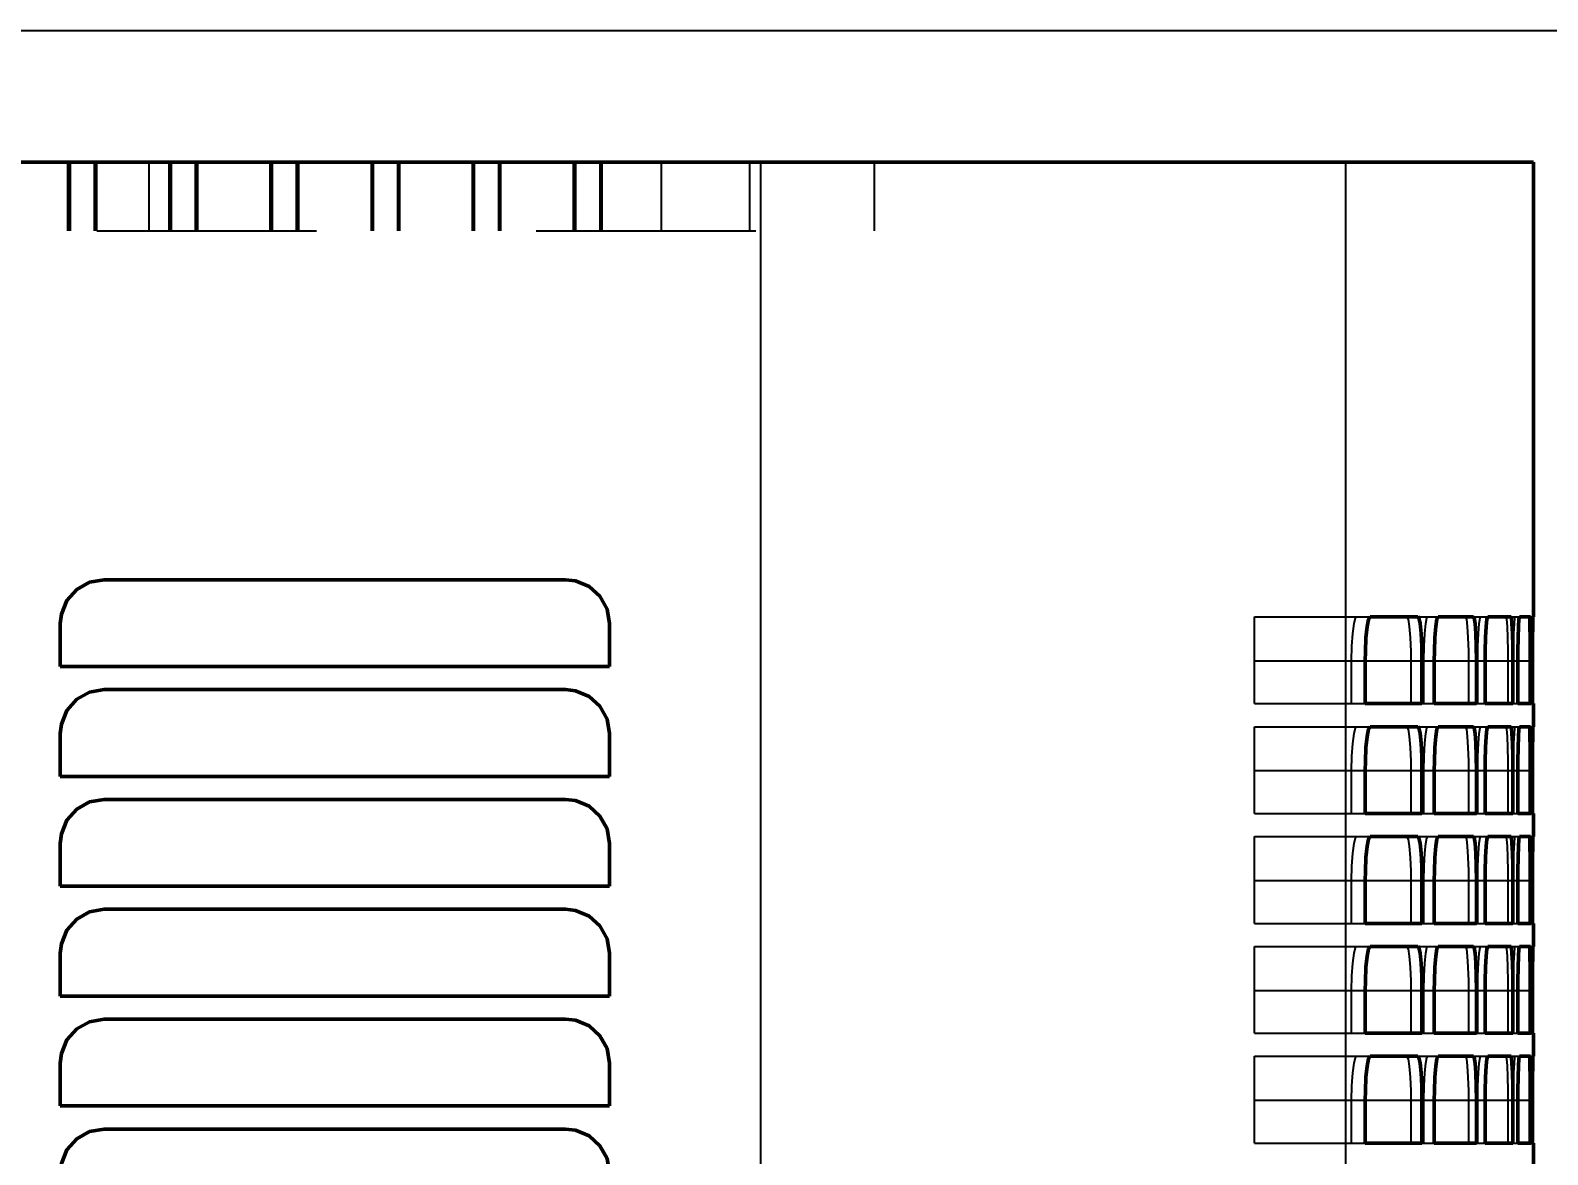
# Model space of a CAD drawing. Header units: inches. Extents: x -0.3 to 42.3, y 0 to 41.9.
# Drawn here: x 28.43 to 35.33, y 36.63 to 41.75 of the extents above; entities that cross this region are included whole.
import ezdxf

# ---------------------------------------------------------------- set-up
doc = ezdxf.new("R2010")
doc.units = ezdxf.units.IN
doc.header["$MEASUREMENT"] = 0
doc.linetypes.add('Dashed', pattern=[2, 1, -1])
for name, color, linetype, lineweight in [('AM_0', 7, 'Continuous', 50), ('AM_4', 3, 'Continuous', 25), ('AM_5', 3, 'Continuous', 25), ('AM_9', 6, 'Dashed', 25)]:
    doc.layers.add(name, color=color, linetype=linetype, lineweight=lineweight)
doc.dimstyles.get("Standard").update_dxf_attribs({"dimtxt": 0.18, "dimasz": 0.18, "dimexe": 0.18, "dimexo": 0.0625, "dimgap": 0.09, "dimtad": 0, "dimtih": 1, "dimtoh": 1, "dimdec": 4, "dimzin": 0, "dimdsep": 46, "dimtxsty": 'Standard', "dimcen": 0.09, "dimadec": 0, "dimazin": 0, "dimtfac": 1, "dimtdec": 4, "dimtofl": 0, "dimtmove": 0, "dimatfit": 3, "dimfxl": 1, "dimtolj": 1, "dimtzin": 0, "dimarcsym": 0})

# ---------------------------------------------------------------- blocks, each defined once
blk = doc.blocks.new('*D1')
at = {"layer": 'AM_5', "color": 0, "lineweight": -2}
for p, q in [((14.375, 41.75), (39.27, 41.75)), ((39.27, 39.75), (39.27, 27.5096)), ((39.27, 2), (39.27, 14.2404)), ((3.39, 0), (39.27, 0))]:
    blk.add_line(p, q, dxfattribs=at)
at = {"layer": 'AM_5', "color": 0}
for points in [[(39.6033, 39.75), (38.9367, 39.75), (39.27, 41.75)], [(38.9367, 2), (39.6033, 2), (39.27, 0)]]:
    blk.add_solid(points, dxfattribs=at)
at = {"layer": 'Defpoints', "color": 0}
for p in [(14.375, 41.75), (3.39, 0), (39.27, 0)]:
    blk.add_point(p, dxfattribs=at)
at = {"layer": 'AM_5', "color": 0, "insert": (39.27, 20.875), "char_height": 2, "attachment_point": 5, "rotation": 90}
blk.add_mtext('\\A1;41.75 in', dxfattribs=at)

msp = doc.modelspace()

# ---------------------------------------------------------------- linework, layer by layer
at = {"layer": 'AM_0'}
for p, q in [((-0.27, 41.15), (35.27, 41.15)), ((35.27, 41.15), (35.27, 39.081)), ((30.864, 39.25), (28.764, 39.25)), ((28.564, 39.05), (28.564, 38.855)), ((31.064, 38.855), (31.064, 39.05)), ((34.74364, 39.081), (34.52673, 39.081)), ((34.99698, 39.081), (34.83586, 39.081)), ((35.16774, 39.081), (35.06207, 39.081)), ((35.25626, 39.081), (35.20582, 39.081)), ((35.27, 39.081), (35.26742, 39.081)), ((28.564, 38.855), (31.064, 38.855)), ((34.50411, 38.881), (34.50411, 38.686)), ((34.76233, 38.686), (34.76233, 38.881)), ((34.81857, 38.881), (34.81857, 38.686)), ((35.01038, 38.686), (35.01038, 38.881)), ((35.05007, 38.881), (35.05007, 38.686)), ((35.17586, 38.686), (35.17586, 38.881)), ((35.19909, 38.881), (35.19909, 38.686)), ((35.25913, 38.686), (35.25913, 38.881)), ((35.26593, 38.881), (35.26593, 38.686)), ((30.864, 38.75), (28.764, 38.75)), ((34.50411, 38.686), (34.76233, 38.686)), ((34.81857, 38.686), (35.01038, 38.686)), ((35.05007, 38.686), (35.17586, 38.686)), ((35.19909, 38.686), (35.25913, 38.686)), ((35.26593, 38.686), (35.27, 38.686)), ((35.27, 38.686), (35.27, 38.581)), ((28.564, 38.55), (28.564, 38.355)), ((31.064, 38.355), (31.064, 38.55)), ((34.74364, 38.581), (34.52673, 38.581)), ((34.99698, 38.581), (34.83586, 38.581)), ((35.16774, 38.581), (35.06207, 38.581)), ((35.25626, 38.581), (35.20582, 38.581)), ((35.27, 38.581), (35.26742, 38.581)), ((28.564, 38.355), (31.064, 38.355)), ((34.50411, 38.381), (34.50411, 38.186)), ((34.76233, 38.186), (34.76233, 38.381)), ((34.81857, 38.381), (34.81857, 38.186)), ((35.01038, 38.186), (35.01038, 38.381)), ((35.05007, 38.381), (35.05007, 38.186)), ((35.17586, 38.186), (35.17586, 38.381)), ((35.19909, 38.381), (35.19909, 38.186)), ((35.25913, 38.186), (35.25913, 38.381)), ((35.26593, 38.381), (35.26593, 38.186)), ((30.864, 38.25), (28.764, 38.25)), ((34.50411, 38.186), (34.76233, 38.186)), ((34.81857, 38.186), (35.01038, 38.186)), ((35.05007, 38.186), (35.17586, 38.186)), ((35.19909, 38.186), (35.25913, 38.186)), ((35.26593, 38.186), (35.27, 38.186)), ((35.27, 38.186), (35.27, 38.081)), ((34.74364, 38.081), (34.52673, 38.081)), ((34.99698, 38.081), (34.83586, 38.081)), ((35.16774, 38.081), (35.06207, 38.081)), ((35.25626, 38.081), (35.20582, 38.081)), ((35.27, 38.081), (35.26742, 38.081)), ((28.564, 38.05), (28.564, 37.855)), ((31.064, 37.855), (31.064, 38.05)), ((28.564, 37.855), (31.064, 37.855)), ((34.50411, 37.881), (34.50411, 37.686)), ((34.76233, 37.686), (34.76233, 37.881)), ((34.81857, 37.881), (34.81857, 37.686)), ((35.01038, 37.686), (35.01038, 37.881)), ((35.05007, 37.881), (35.05007, 37.686)), ((35.17586, 37.686), (35.17586, 37.881)), ((35.19909, 37.881), (35.19909, 37.686)), ((35.25913, 37.686), (35.25913, 37.881)), ((35.26593, 37.881), (35.26593, 37.686)), ((30.864, 37.75), (28.764, 37.75)), ((34.50411, 37.686), (34.76233, 37.686)), ((34.81857, 37.686), (35.01038, 37.686)), ((35.05007, 37.686), (35.17586, 37.686)), ((35.19909, 37.686), (35.25913, 37.686)), ((35.26593, 37.686), (35.27, 37.686)), ((35.27, 37.686), (35.27, 37.581)), ((34.74364, 37.581), (34.52673, 37.581)), ((34.99698, 37.581), (34.83586, 37.581)), ((35.16774, 37.581), (35.06207, 37.581)), ((35.25626, 37.581), (35.20582, 37.581)), ((35.27, 37.581), (35.26742, 37.581)), ((28.564, 37.55), (28.564, 37.355)), ((31.064, 37.355), (31.064, 37.55)), ((34.50411, 37.381), (34.50411, 37.186)), ((34.76233, 37.186), (34.76233, 37.381)), ((34.81857, 37.381), (34.81857, 37.186)), ((35.01038, 37.186), (35.01038, 37.381)), ((35.05007, 37.381), (35.05007, 37.186)), ((35.17586, 37.186), (35.17586, 37.381)), ((35.19909, 37.381), (35.19909, 37.186)), ((35.25913, 37.186), (35.25913, 37.381)), ((35.26593, 37.381), (35.26593, 37.186)), ((28.564, 37.355), (31.064, 37.355)), ((30.864, 37.25), (28.764, 37.25)), ((34.50411, 37.186), (34.76233, 37.186)), ((34.81857, 37.186), (35.01038, 37.186)), ((35.05007, 37.186), (35.17586, 37.186)), ((35.19909, 37.186), (35.25913, 37.186)), ((35.26593, 37.186), (35.27, 37.186)), ((35.27, 37.186), (35.27, 37.081)), ((28.564, 37.05), (28.564, 36.855)), ((31.064, 36.855), (31.064, 37.05)), ((34.74364, 37.081), (34.52673, 37.081)), ((34.99698, 37.081), (34.83586, 37.081)), ((35.16774, 37.081), (35.06207, 37.081)), ((35.25626, 37.081), (35.20582, 37.081)), ((35.27, 37.081), (35.26742, 37.081)), ((28.564, 36.855), (31.064, 36.855)), ((34.50411, 36.881), (34.50411, 36.686)), ((34.76233, 36.686), (34.76233, 36.881)), ((34.81857, 36.881), (34.81857, 36.686)), ((35.01038, 36.686), (35.01038, 36.881)), ((35.05007, 36.881), (35.05007, 36.686)), ((35.17586, 36.686), (35.17586, 36.881)), ((35.19909, 36.881), (35.19909, 36.686)), ((35.25913, 36.686), (35.25913, 36.881)), ((35.26593, 36.881), (35.26593, 36.686)), ((30.864, 36.75), (28.764, 36.75)), ((34.50411, 36.686), (34.76233, 36.686)), ((34.81857, 36.686), (35.01038, 36.686)), ((35.05007, 36.686), (35.17586, 36.686)), ((35.19909, 36.686), (35.25913, 36.686)), ((35.26593, 36.686), (35.27, 36.686)), ((35.27, 36.686), (35.27, 36.581))]:
    msp.add_line(p, q, dxfattribs=at)
for points in [[(28.764, 39.25), (28.69758, 39.23865), (28.63864, 39.20584), (28.59399, 39.15534), (28.56869, 39.09307), (28.564, 39.05)], [(31.064, 39.05), (31.05284, 39.11588), (31.02066, 39.17433), (30.97099, 39.21897), (30.90912, 39.24484), (30.864, 39.25)], [(34.52673, 39.081), (34.51924, 39.06961), (34.51257, 39.03669), (34.5075, 38.98604), (34.50463, 38.92369), (34.50411, 38.881)], [(34.76233, 38.881), (34.76129, 38.94699), (34.75829, 39.00554), (34.75365, 39.05018), (34.74785, 39.07594), (34.74364, 39.081)], [(34.83586, 39.081), (34.83016, 39.06966), (34.82507, 39.03689), (34.82119, 38.98645), (34.81898, 38.92419), (34.81857, 38.881)], [(35.01038, 38.881), (35.00964, 38.94709), (35.00748, 39.00573), (35.00415, 39.05038), (34.99998, 39.07603), (34.99698, 39.081)], [(35.06207, 39.081), (35.05813, 39.06969), (35.0546, 39.03704), (35.0519, 38.98674), (35.05036, 38.92456), (35.05007, 38.881)], [(35.17586, 38.881), (35.17541, 38.94716), (35.17411, 39.00586), (35.17209, 39.05051), (35.16956, 39.07609), (35.16774, 39.081)], [(35.20582, 39.081), (35.20363, 39.06972), (35.20165, 39.03713), (35.20013, 38.98693), (35.19925, 38.9248), (35.19909, 38.881)], [(35.25913, 38.881), (35.25898, 38.9472), (35.25853, 39.00593), (35.25782, 39.05058), (35.25692, 39.07612), (35.25626, 39.081)], [(35.26742, 39.081), (35.26696, 39.06973), (35.26653, 39.03717), (35.26618, 38.98701), (35.26597, 38.9249), (35.26593, 38.881)], [(28.764, 38.75), (28.69758, 38.73865), (28.63864, 38.70584), (28.59399, 38.65534), (28.56869, 38.59307), (28.564, 38.55)], [(31.064, 38.55), (31.05284, 38.61588), (31.02066, 38.67433), (30.97099, 38.71897), (30.90912, 38.74484), (30.864, 38.75)], [(34.52673, 38.581), (34.51924, 38.56961), (34.51257, 38.53669), (34.5075, 38.48604), (34.50463, 38.42369), (34.50411, 38.381)], [(34.76233, 38.381), (34.76129, 38.44699), (34.75829, 38.50554), (34.75365, 38.55018), (34.74785, 38.57594), (34.74364, 38.581)], [(34.83586, 38.581), (34.83016, 38.56966), (34.82507, 38.53689), (34.82119, 38.48645), (34.81898, 38.42419), (34.81857, 38.381)], [(35.01038, 38.381), (35.00964, 38.44709), (35.00748, 38.50573), (35.00415, 38.55038), (34.99998, 38.57603), (34.99698, 38.581)], [(35.06207, 38.581), (35.05813, 38.56969), (35.0546, 38.53704), (35.0519, 38.48674), (35.05036, 38.42456), (35.05007, 38.381)], [(35.17586, 38.381), (35.17541, 38.44716), (35.17411, 38.50586), (35.17209, 38.55051), (35.16956, 38.57609), (35.16774, 38.581)], [(35.20582, 38.581), (35.20363, 38.56972), (35.20165, 38.53713), (35.20013, 38.48693), (35.19925, 38.4248), (35.19909, 38.381)], [(35.25913, 38.381), (35.25898, 38.4472), (35.25853, 38.50593), (35.25782, 38.55058), (35.25692, 38.57612), (35.25626, 38.581)], [(35.26742, 38.581), (35.26696, 38.56973), (35.26653, 38.53717), (35.26618, 38.48701), (35.26597, 38.4249), (35.26593, 38.381)], [(28.764, 38.25), (28.69758, 38.23865), (28.63864, 38.20584), (28.59399, 38.15534), (28.56869, 38.09307), (28.564, 38.05)], [(31.064, 38.05), (31.05284, 38.11588), (31.02066, 38.17433), (30.97099, 38.21897), (30.90912, 38.24484), (30.864, 38.25)], [(34.52673, 38.081), (34.51924, 38.06961), (34.51257, 38.03669), (34.5075, 37.98604), (34.50463, 37.92369), (34.50411, 37.881)], [(34.76233, 37.881), (34.76129, 37.94699), (34.75829, 38.00554), (34.75365, 38.05018), (34.74785, 38.07594), (34.74364, 38.081)], [(34.83586, 38.081), (34.83016, 38.06966), (34.82507, 38.03689), (34.82119, 37.98645), (34.81898, 37.92419), (34.81857, 37.881)], [(35.01038, 37.881), (35.00964, 37.94709), (35.00748, 38.00573), (35.00415, 38.05038), (34.99998, 38.07603), (34.99698, 38.081)], [(35.06207, 38.081), (35.05813, 38.06969), (35.0546, 38.03704), (35.0519, 37.98674), (35.05036, 37.92456), (35.05007, 37.881)], [(35.17586, 37.881), (35.17541, 37.94716), (35.17411, 38.00586), (35.17209, 38.05051), (35.16956, 38.07609), (35.16774, 38.081)], [(35.20582, 38.081), (35.20363, 38.06972), (35.20165, 38.03713), (35.20013, 37.98693), (35.19925, 37.9248), (35.19909, 37.881)], [(35.25913, 37.881), (35.25898, 37.9472), (35.25853, 38.00593), (35.25782, 38.05058), (35.25692, 38.07612), (35.25626, 38.081)], [(35.26742, 38.081), (35.26696, 38.06973), (35.26653, 38.03717), (35.26618, 37.98701), (35.26597, 37.9249), (35.26593, 37.881)], [(28.764, 37.75), (28.69758, 37.73865), (28.63864, 37.70584), (28.59399, 37.65534), (28.56869, 37.59307), (28.564, 37.55)], [(31.064, 37.55), (31.05284, 37.61588), (31.02066, 37.67433), (30.97099, 37.71897), (30.90912, 37.74484), (30.864, 37.75)], [(34.52673, 37.581), (34.51924, 37.56961), (34.51257, 37.53669), (34.5075, 37.48604), (34.50463, 37.42369), (34.50411, 37.381)], [(34.76233, 37.381), (34.76129, 37.44699), (34.75829, 37.50554), (34.75365, 37.55018), (34.74785, 37.57594), (34.74364, 37.581)], [(34.83586, 37.581), (34.83016, 37.56966), (34.82507, 37.53689), (34.82119, 37.48645), (34.81898, 37.42419), (34.81857, 37.381)], [(35.01038, 37.381), (35.00964, 37.44709), (35.00748, 37.50573), (35.00415, 37.55038), (34.99998, 37.57603), (34.99698, 37.581)], [(35.06207, 37.581), (35.05813, 37.56969), (35.0546, 37.53704), (35.0519, 37.48674), (35.05036, 37.42456), (35.05007, 37.381)], [(35.17586, 37.381), (35.17541, 37.44716), (35.17411, 37.50586), (35.17209, 37.55051), (35.16956, 37.57609), (35.16774, 37.581)], [(35.20582, 37.581), (35.20363, 37.56972), (35.20165, 37.53713), (35.20013, 37.48693), (35.19925, 37.4248), (35.19909, 37.381)], [(35.25913, 37.381), (35.25898, 37.4472), (35.25853, 37.50593), (35.25782, 37.55058), (35.25692, 37.57612), (35.25626, 37.581)], [(35.26742, 37.581), (35.26696, 37.56973), (35.26653, 37.53717), (35.26618, 37.48701), (35.26597, 37.4249), (35.26593, 37.381)], [(28.764, 37.25), (28.69758, 37.23865), (28.63864, 37.20584), (28.59399, 37.15534), (28.56869, 37.09307), (28.564, 37.05)], [(31.064, 37.05), (31.05284, 37.11588), (31.02066, 37.17433), (30.97099, 37.21897), (30.90912, 37.24484), (30.864, 37.25)], [(34.52673, 37.081), (34.51924, 37.06961), (34.51257, 37.03669), (34.5075, 36.98604), (34.50463, 36.92369), (34.50411, 36.881)], [(34.76233, 36.881), (34.76129, 36.94699), (34.75829, 37.00554), (34.75365, 37.05018), (34.74785, 37.07594), (34.74364, 37.081)], [(34.83586, 37.081), (34.83016, 37.06966), (34.82507, 37.03689), (34.82119, 36.98645), (34.81898, 36.92419), (34.81857, 36.881)], [(35.01038, 36.881), (35.00964, 36.94709), (35.00748, 37.00573), (35.00415, 37.05038), (34.99998, 37.07603), (34.99698, 37.081)], [(35.06207, 37.081), (35.05813, 37.06969), (35.0546, 37.03704), (35.0519, 36.98674), (35.05036, 36.92456), (35.05007, 36.881)], [(35.17586, 36.881), (35.17541, 36.94716), (35.17411, 37.00586), (35.17209, 37.05051), (35.16956, 37.07609), (35.16774, 37.081)], [(35.20582, 37.081), (35.20363, 37.06972), (35.20165, 37.03713), (35.20013, 36.98693), (35.19925, 36.9248), (35.19909, 36.881)], [(35.25913, 36.881), (35.25898, 36.9472), (35.25853, 37.00593), (35.25782, 37.05058), (35.25692, 37.07612), (35.25626, 37.081)], [(35.26742, 37.081), (35.26696, 37.06973), (35.26653, 37.03717), (35.26618, 36.98701), (35.26597, 36.9249), (35.26593, 36.881)], [(28.764, 36.75), (28.69758, 36.73865), (28.63864, 36.70584), (28.59399, 36.65534), (28.56869, 36.59307), (28.564, 36.55)], [(31.064, 36.55), (31.05284, 36.61588), (31.02066, 36.67433), (30.97099, 36.71897), (30.90912, 36.74484), (30.864, 36.75)]]:
    msp.add_lwpolyline(points, dxfattribs=at)
at = {"layer": 'AM_4'}
for p, q in [((31.7511, 41.15), (31.7511, 1.69)), ((34.41416, 41.15), (34.41416, 1.69)), ((34.50411, 38.881), (34.76233, 38.881)), ((34.81857, 38.881), (35.01038, 38.881)), ((35.05007, 38.881), (35.17586, 38.881)), ((35.19909, 38.881), (35.25913, 38.881)), ((34.50411, 38.381), (34.76233, 38.381)), ((34.81857, 38.381), (35.01038, 38.381)), ((35.05007, 38.381), (35.17586, 38.381)), ((35.19909, 38.381), (35.25913, 38.381)), ((34.50411, 37.881), (34.76233, 37.881)), ((34.81857, 37.881), (35.01038, 37.881)), ((35.05007, 37.881), (35.17586, 37.881)), ((35.19909, 37.881), (35.25913, 37.881)), ((34.50411, 37.381), (34.76233, 37.381)), ((34.81857, 37.381), (35.01038, 37.381)), ((35.05007, 37.381), (35.17586, 37.381)), ((35.19909, 37.381), (35.25913, 37.381)), ((34.50411, 36.881), (34.76233, 36.881)), ((34.81857, 36.881), (35.01038, 36.881)), ((35.05007, 36.881), (35.17586, 36.881)), ((35.19909, 36.881), (35.25913, 36.881))]:
    msp.add_line(p, q, dxfattribs=at)
at = {"layer": 'AM_9'}
for p, q in [((28.59874, 40.838), (28.59874, 41.15)), ((28.60437, 40.838), (28.60437, 41.15)), ((28.61, 40.838), (28.61, 41.15)), ((28.71886, 40.838), (28.71886, 41.15)), ((28.72443, 40.838), (28.72443, 41.15)), ((28.73, 40.838), (28.73, 41.15)), ((28.96834, 40.838), (28.96834, 41.15)), ((29.05919, 40.838), (29.05919, 41.15)), ((29.0646, 40.838), (29.0646, 41.15)), ((29.07, 40.838), (29.07, 41.15)), ((29.1793, 40.838), (29.1793, 41.15)), ((29.18465, 40.838), (29.18465, 41.15)), ((29.19, 40.838), (29.19, 41.15)), ((29.5196, 40.838), (29.5196, 41.15)), ((29.5248, 40.838), (29.5248, 41.15)), ((29.53, 40.838), (29.53, 41.15)), ((29.63971, 40.838), (29.63971, 41.15)), ((29.64485, 40.838), (29.64485, 41.15)), ((29.65, 40.838), (29.65, 41.15)), ((29.97999, 40.838), (29.97999, 41.15)), ((29.98499, 40.838), (29.98499, 41.15)), ((29.99, 40.838), (29.99, 41.15)), ((30.10008, 40.838), (30.10008, 41.15)), ((30.10504, 40.838), (30.10504, 41.15)), ((30.11, 40.838), (30.11, 41.15)), ((30.44034, 40.838), (30.44034, 41.15)), ((30.44517, 40.838), (30.44517, 41.15)), ((30.45, 40.838), (30.45, 41.15)), ((30.56043, 40.838), (30.56043, 41.15)), ((30.56522, 40.838), (30.56522, 41.15)), ((30.57, 40.838), (30.57, 41.15)), ((30.90068, 40.838), (30.90068, 41.15)), ((30.90534, 40.838), (30.90534, 41.15)), ((30.91, 40.838), (30.91, 41.15)), ((31.02076, 40.838), (31.02076, 41.15)), ((31.02538, 40.838), (31.02538, 41.15)), ((31.03, 40.838), (31.03, 41.15)), ((31.3, 40.838), (31.3, 41.15)), ((31.70209, 40.838), (31.70209, 41.15)), ((32.27, 40.838), (32.27, 41.15)), ((2.73, 40.838), (32.27, 40.838)), ((34, 38.686), (34, 39.081)), ((34, 39.081), (34.52673, 39.081)), ((34.74364, 39.081), (34.83586, 39.081)), ((34.99698, 39.081), (35.06207, 39.081)), ((35.16774, 39.081), (35.20582, 39.081)), ((35.25626, 39.081), (35.26742, 39.081)), ((34, 38.881), (34.50411, 38.881)), ((34.44226, 38.686), (34.44226, 38.881)), ((34.71185, 38.881), (34.71185, 38.686)), ((34.76233, 38.881), (34.81857, 38.881)), ((34.77091, 38.686), (34.77091, 38.881)), ((34.974, 38.881), (34.974, 38.686)), ((35.01038, 38.881), (35.05007, 38.881)), ((35.01649, 38.686), (35.01649, 38.881)), ((35.15351, 38.881), (35.15351, 38.686)), ((35.17586, 38.881), (35.19909, 38.881)), ((35.17953, 38.686), (35.17953, 38.881)), ((35.25075, 38.881), (35.25075, 38.686)), ((35.25913, 38.881), (35.26593, 38.881)), ((35.26035, 38.686), (35.26035, 38.881)), ((34, 38.686), (34.50411, 38.686)), ((34.76233, 38.686), (34.81857, 38.686)), ((35.01038, 38.686), (35.05007, 38.686)), ((35.17586, 38.686), (35.19909, 38.686)), ((35.25913, 38.686), (35.26593, 38.686)), ((34, 38.186), (34, 38.581)), ((34, 38.581), (34.52673, 38.581)), ((34.74364, 38.581), (34.83586, 38.581)), ((34.99698, 38.581), (35.06207, 38.581)), ((35.16774, 38.581), (35.20582, 38.581)), ((35.25626, 38.581), (35.26742, 38.581)), ((34, 38.381), (34.50411, 38.381)), ((34.44226, 38.186), (34.44226, 38.381)), ((34.71185, 38.381), (34.71185, 38.186)), ((34.76233, 38.381), (34.81857, 38.381)), ((34.77091, 38.186), (34.77091, 38.381)), ((34.974, 38.381), (34.974, 38.186)), ((35.01038, 38.381), (35.05007, 38.381)), ((35.01649, 38.186), (35.01649, 38.381)), ((35.15351, 38.381), (35.15351, 38.186)), ((35.17586, 38.381), (35.19909, 38.381)), ((35.17953, 38.186), (35.17953, 38.381)), ((35.25075, 38.381), (35.25075, 38.186)), ((35.25913, 38.381), (35.26593, 38.381)), ((35.26035, 38.186), (35.26035, 38.381)), ((34, 38.186), (34.50411, 38.186)), ((34.76233, 38.186), (34.81857, 38.186)), ((35.01038, 38.186), (35.05007, 38.186)), ((35.17586, 38.186), (35.19909, 38.186)), ((35.25913, 38.186), (35.26593, 38.186)), ((34, 37.686), (34, 38.081)), ((34, 38.081), (34.52673, 38.081)), ((34.74364, 38.081), (34.83586, 38.081)), ((34.99698, 38.081), (35.06207, 38.081)), ((35.16774, 38.081), (35.20582, 38.081)), ((35.25626, 38.081), (35.26742, 38.081)), ((34, 37.881), (34.50411, 37.881)), ((34.44226, 37.686), (34.44226, 37.881)), ((34.71185, 37.881), (34.71185, 37.686)), ((34.76233, 37.881), (34.81857, 37.881)), ((34.77091, 37.686), (34.77091, 37.881)), ((34.974, 37.881), (34.974, 37.686)), ((35.01038, 37.881), (35.05007, 37.881)), ((35.01649, 37.686), (35.01649, 37.881)), ((35.15351, 37.881), (35.15351, 37.686)), ((35.17586, 37.881), (35.19909, 37.881)), ((35.17953, 37.686), (35.17953, 37.881)), ((35.25075, 37.881), (35.25075, 37.686)), ((35.25913, 37.881), (35.26593, 37.881)), ((35.26035, 37.686), (35.26035, 37.881)), ((34, 37.686), (34.50411, 37.686)), ((34.76233, 37.686), (34.81857, 37.686)), ((35.01038, 37.686), (35.05007, 37.686)), ((35.17586, 37.686), (35.19909, 37.686)), ((35.25913, 37.686), (35.26593, 37.686)), ((34, 37.186), (34, 37.581)), ((34, 37.581), (34.52673, 37.581)), ((34.74364, 37.581), (34.83586, 37.581)), ((34.99698, 37.581), (35.06207, 37.581)), ((35.16774, 37.581), (35.20582, 37.581)), ((35.25626, 37.581), (35.26742, 37.581)), ((34, 37.381), (34.50411, 37.381)), ((34.44226, 37.186), (34.44226, 37.381)), ((34.71185, 37.381), (34.71185, 37.186)), ((34.76233, 37.381), (34.81857, 37.381)), ((34.77091, 37.186), (34.77091, 37.381)), ((34.974, 37.381), (34.974, 37.186)), ((35.01038, 37.381), (35.05007, 37.381)), ((35.01649, 37.186), (35.01649, 37.381)), ((35.15351, 37.381), (35.15351, 37.186)), ((35.17586, 37.381), (35.19909, 37.381)), ((35.17953, 37.186), (35.17953, 37.381)), ((35.25075, 37.381), (35.25075, 37.186)), ((35.25913, 37.381), (35.26593, 37.381)), ((35.26035, 37.186), (35.26035, 37.381)), ((34, 37.186), (34.50411, 37.186)), ((34.76233, 37.186), (34.81857, 37.186)), ((35.01038, 37.186), (35.05007, 37.186)), ((35.17586, 37.186), (35.19909, 37.186)), ((35.25913, 37.186), (35.26593, 37.186)), ((34, 36.686), (34, 37.081)), ((34, 37.081), (34.52673, 37.081)), ((34.74364, 37.081), (34.83586, 37.081)), ((34.99698, 37.081), (35.06207, 37.081)), ((35.16774, 37.081), (35.20582, 37.081)), ((35.25626, 37.081), (35.26742, 37.081)), ((34, 36.881), (34.50411, 36.881)), ((34.44226, 36.686), (34.44226, 36.881)), ((34.71185, 36.881), (34.71185, 36.686)), ((34.76233, 36.881), (34.81857, 36.881)), ((34.77091, 36.686), (34.77091, 36.881)), ((34.974, 36.881), (34.974, 36.686)), ((35.01038, 36.881), (35.05007, 36.881)), ((35.01649, 36.686), (35.01649, 36.881)), ((35.15351, 36.881), (35.15351, 36.686)), ((35.17586, 36.881), (35.19909, 36.881)), ((35.17953, 36.686), (35.17953, 36.881)), ((35.25075, 36.881), (35.25075, 36.686)), ((35.25913, 36.881), (35.26593, 36.881)), ((35.26035, 36.686), (35.26035, 36.881)), ((34, 36.686), (34.50411, 36.686)), ((34.76233, 36.686), (34.81857, 36.686)), ((35.01038, 36.686), (35.05007, 36.686)), ((35.17586, 36.686), (35.19909, 36.686)), ((35.25913, 36.686), (35.26593, 36.686))]:
    msp.add_line(p, q, dxfattribs=at)
for points in [[(34.44226, 38.881), (34.44359, 38.94686), (34.44739, 39.00529), (34.45324, 39.04993), (34.46051, 39.07583), (34.4658, 39.081)], [(34.69224, 39.081), (34.69879, 39.06964), (34.70457, 39.03681), (34.70893, 38.98628), (34.71139, 38.924), (34.71185, 38.881)], [(34.77091, 38.881), (34.77194, 38.94699), (34.7749, 39.00555), (34.77945, 39.05019), (34.78507, 39.07594), (34.78911, 39.081)], [(34.9597, 39.081), (34.96448, 39.06968), (34.96869, 39.03698), (34.97186, 38.98663), (34.97366, 38.92442), (34.974, 38.881)], [(35.01649, 38.881), (35.01723, 38.9471), (35.01934, 39.00574), (35.02258, 39.05039), (35.02657, 39.07603), (35.0294, 39.081)], [(35.14448, 39.081), (35.14751, 39.06971), (35.15016, 39.0371), (35.15216, 38.98686), (35.15329, 38.92471), (35.15351, 38.881)], [(35.17953, 38.881), (35.17997, 38.94716), (35.18123, 39.00587), (35.18315, 39.05052), (35.18551, 39.07609), (35.18716, 39.081)], [(35.24699, 39.081), (35.24827, 39.06972), (35.24938, 39.03716), (35.2502, 38.98699), (35.25066, 38.92487), (35.25075, 38.881)], [(35.26035, 38.881), (35.26049, 38.9472), (35.2609, 39.00593), (35.26151, 39.05058), (35.26223, 39.07612), (35.26273, 39.081)], [(34.44226, 38.381), (34.44359, 38.44686), (34.44739, 38.50529), (34.45324, 38.54993), (34.46051, 38.57583), (34.4658, 38.581)], [(34.69224, 38.581), (34.69879, 38.56964), (34.70457, 38.53681), (34.70893, 38.48628), (34.71139, 38.424), (34.71185, 38.381)], [(34.77091, 38.381), (34.77194, 38.44699), (34.7749, 38.50555), (34.77945, 38.55019), (34.78507, 38.57594), (34.78911, 38.581)], [(34.9597, 38.581), (34.96448, 38.56968), (34.96869, 38.53698), (34.97186, 38.48663), (34.97366, 38.42442), (34.974, 38.381)], [(35.01649, 38.381), (35.01723, 38.4471), (35.01934, 38.50574), (35.02258, 38.55039), (35.02657, 38.57603), (35.0294, 38.581)], [(35.14448, 38.581), (35.14751, 38.56971), (35.15016, 38.5371), (35.15216, 38.48686), (35.15329, 38.42471), (35.15351, 38.381)], [(35.17953, 38.381), (35.17997, 38.44716), (35.18123, 38.50587), (35.18315, 38.55052), (35.18551, 38.57609), (35.18716, 38.581)], [(35.24699, 38.581), (35.24827, 38.56972), (35.24938, 38.53716), (35.2502, 38.48699), (35.25066, 38.42487), (35.25075, 38.381)], [(35.26035, 38.381), (35.26049, 38.4472), (35.2609, 38.50593), (35.26151, 38.55058), (35.26223, 38.57612), (35.26273, 38.581)], [(34.44226, 37.881), (34.44359, 37.94686), (34.44739, 38.00529), (34.45324, 38.04993), (34.46051, 38.07583), (34.4658, 38.081)], [(34.69224, 38.081), (34.69879, 38.06964), (34.70457, 38.03681), (34.70893, 37.98628), (34.71139, 37.924), (34.71185, 37.881)], [(34.77091, 37.881), (34.77194, 37.94699), (34.7749, 38.00555), (34.77945, 38.05019), (34.78507, 38.07594), (34.78911, 38.081)], [(34.9597, 38.081), (34.96448, 38.06968), (34.96869, 38.03698), (34.97186, 37.98663), (34.97366, 37.92442), (34.974, 37.881)], [(35.01649, 37.881), (35.01723, 37.9471), (35.01934, 38.00574), (35.02258, 38.05039), (35.02657, 38.07603), (35.0294, 38.081)], [(35.14448, 38.081), (35.14751, 38.06971), (35.15016, 38.0371), (35.15216, 37.98686), (35.15329, 37.92471), (35.15351, 37.881)], [(35.17953, 37.881), (35.17997, 37.94716), (35.18123, 38.00587), (35.18315, 38.05052), (35.18551, 38.07609), (35.18716, 38.081)], [(35.24699, 38.081), (35.24827, 38.06972), (35.24938, 38.03716), (35.2502, 37.98699), (35.25066, 37.92487), (35.25075, 37.881)], [(35.26035, 37.881), (35.26049, 37.9472), (35.2609, 38.00593), (35.26151, 38.05058), (35.26223, 38.07612), (35.26273, 38.081)], [(34.44226, 37.381), (34.44359, 37.44686), (34.44739, 37.50529), (34.45324, 37.54993), (34.46051, 37.57583), (34.4658, 37.581)], [(34.69224, 37.581), (34.69879, 37.56964), (34.70457, 37.53681), (34.70893, 37.48628), (34.71139, 37.424), (34.71185, 37.381)], [(34.77091, 37.381), (34.77194, 37.44699), (34.7749, 37.50555), (34.77945, 37.55019), (34.78507, 37.57594), (34.78911, 37.581)], [(34.9597, 37.581), (34.96448, 37.56968), (34.96869, 37.53698), (34.97186, 37.48663), (34.97366, 37.42442), (34.974, 37.381)], [(35.01649, 37.381), (35.01723, 37.4471), (35.01934, 37.50574), (35.02258, 37.55039), (35.02657, 37.57603), (35.0294, 37.581)], [(35.14448, 37.581), (35.14751, 37.56971), (35.15016, 37.5371), (35.15216, 37.48686), (35.15329, 37.42471), (35.15351, 37.381)], [(35.17953, 37.381), (35.17997, 37.44716), (35.18123, 37.50587), (35.18315, 37.55052), (35.18551, 37.57609), (35.18716, 37.581)], [(35.24699, 37.581), (35.24827, 37.56972), (35.24938, 37.53716), (35.2502, 37.48699), (35.25066, 37.42487), (35.25075, 37.381)], [(35.26035, 37.381), (35.26049, 37.4472), (35.2609, 37.50593), (35.26151, 37.55058), (35.26223, 37.57612), (35.26273, 37.581)], [(34.44226, 36.881), (34.44359, 36.94686), (34.44739, 37.00529), (34.45324, 37.04993), (34.46051, 37.07583), (34.4658, 37.081)], [(34.69224, 37.081), (34.69879, 37.06964), (34.70457, 37.03681), (34.70893, 36.98628), (34.71139, 36.924), (34.71185, 36.881)], [(34.77091, 36.881), (34.77194, 36.94699), (34.7749, 37.00555), (34.77945, 37.05019), (34.78507, 37.07594), (34.78911, 37.081)], [(34.9597, 37.081), (34.96448, 37.06968), (34.96869, 37.03698), (34.97186, 36.98663), (34.97366, 36.92442), (34.974, 36.881)], [(35.01649, 36.881), (35.01723, 36.9471), (35.01934, 37.00574), (35.02258, 37.05039), (35.02657, 37.07603), (35.0294, 37.081)], [(35.14448, 37.081), (35.14751, 37.06971), (35.15016, 37.0371), (35.15216, 36.98686), (35.15329, 36.92471), (35.15351, 36.881)], [(35.17953, 36.881), (35.17997, 36.94716), (35.18123, 37.00587), (35.18315, 37.05052), (35.18551, 37.07609), (35.18716, 37.081)], [(35.24699, 37.081), (35.24827, 37.06972), (35.24938, 37.03716), (35.2502, 36.98699), (35.25066, 36.92487), (35.25075, 36.881)], [(35.26035, 36.881), (35.26049, 36.9472), (35.2609, 37.00593), (35.26151, 37.05058), (35.26223, 37.07612), (35.26273, 37.081)]]:
    msp.add_lwpolyline(points, dxfattribs=at)

# ---------------------------------------------------------------- dimensions: what is measured, and where the dimension line sits
at = {"layer": 'AM_5'}
dim = msp.add_linear_dim(base=(39.27, 0), p1=(14.375, 41.75), p2=(3.39, 0), angle=90, text='41.75 in', dimstyle='Standard', override={"dimtxt": 2, "dimasz": 2, "dimexe": 0, "dimexo": 0, "dimgap": 0.6}, dxfattribs=at)
dim.commit()
dim.dimension.update_dxf_attribs({"geometry": '*D1', "text_midpoint": (39.27, 20.875), "dimtype": 160, "text_rotation": 90})

doc.saveas('drawing.dxf')
